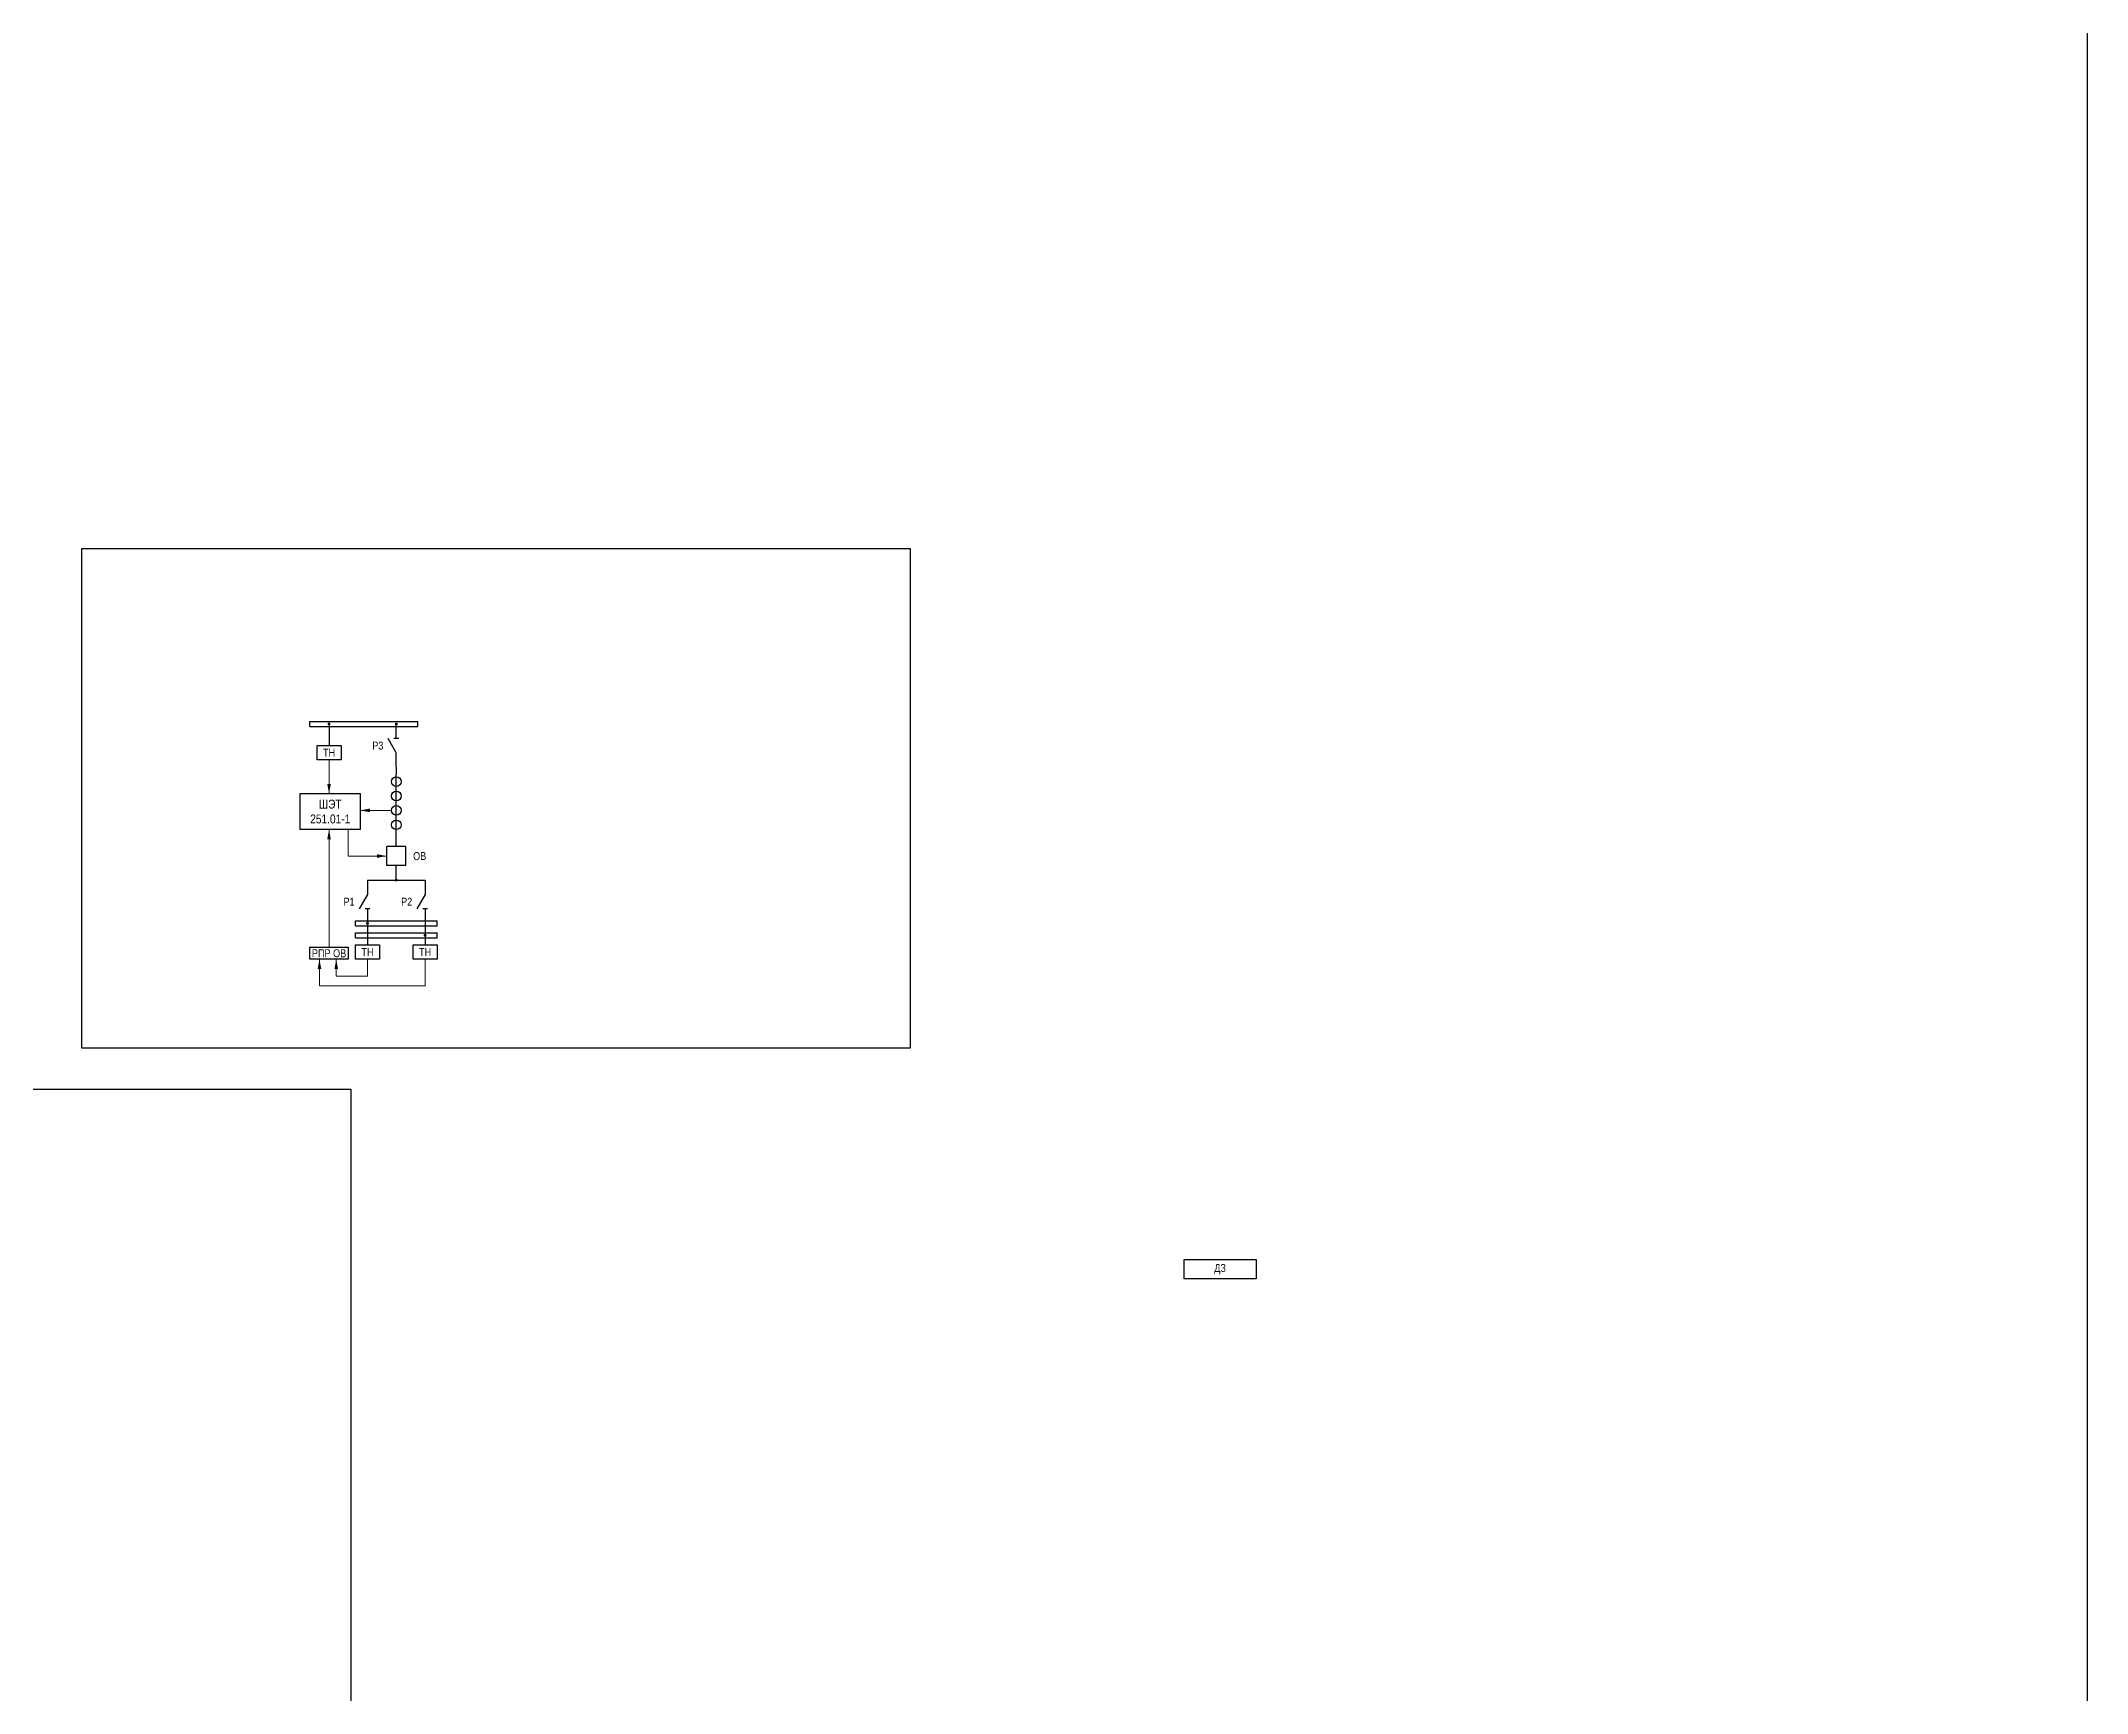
# Model space of a CAD drawing. Header units: millimetres. Extents: x 559 to 4268, y -3459 to 3336.
# Drawn here: x 1404 to 2256, y -502 to 185 of the extents above; entities that cross this region are included whole.
import ezdxf
from ezdxf.enums import TextEntityAlignment as Align

# ---------------------------------------------------------------- set-up
doc = ezdxf.new("R2010")
doc.units = ezdxf.units.MM
doc.layers.add('Основная', color=7, linetype='Continuous', lineweight=30)
doc.layers.add('Тонкая', color=7, linetype='Continuous', lineweight=18)
doc.styles.add('Narrow', font='ARIALN.TTF')
doc.styles.add('Вывод', font='tahoma.ttf', dxfattribs={"height": 2.5})
doc.styles.add('Компонент', font='ARIALN.TTF', dxfattribs={"height": 3.5})

# ---------------------------------------------------------------- blocks, each defined once
blk = doc.blocks.new('*U72')
at = {"color": 0, "linetype": 'ByBlock'}
for p, q in [((0, 0), (45, 0)), ((0, -2), (0, 0)), ((45, -2), (45, 0)), ((0, -2), (45, -2))]:
    blk.add_line(p, q, dxfattribs=at)
at = {"layer": 'Основная', "style": 'Компонент'}
blk.add_attdef('ОШ', text='', height=3.5, dxfattribs=at).set_placement((6, 4), align=Align.MIDDLE_CENTER)
blk = doc.blocks.new('*U51')
at = {"color": 0, "linetype": 'ByBlock'}
for p, q in [((0, 0), (-8, 0)), ((-8, -8), (-8, 0)), ((0, -8), (0, 0)), ((0, -8), (-8, -8))]:
    blk.add_line(p, q, dxfattribs=at)
at = {"layer": 'Основная', "style": 'Компонент'}
blk.add_attdef('ОУ', text='', height=3.5, dxfattribs=at).set_placement((-15, -3), align=Align.MIDDLE_CENTER)
blk = doc.blocks.new('*U18')
at = {"color": 0, "linetype": 'ByBlock'}
blk.add_line((0, 0), (6, 3.43), dxfattribs=at)
blk = doc.blocks.new('*U10')
at = {"color": 0}
blk.add_line((0, -1), (0, 1), dxfattribs=at)
blk = doc.blocks.new('*U50')
at = {"color": 0, "linetype": 'ByBlock'}
for p, q in [((0, 9), (0, 3)), ((0, -3), (0, -9))]:
    blk.add_line(p, q, dxfattribs=at)
at = {"color": 0, "linetype": 'ByBlock', "ltscale": 0.25, "xscale": -1, "rotation": 90}
for name, p in [('*U18', (0, 3)), ('*U10', (0, -3))]:
    blk.add_blockref(name, p, dxfattribs=at)
at = {"layer": 'Основная'}
for tag, height, style, p in [('ОУ', 3.5, 'Компонент', (-12, 0)), ('В2', 2.5, 'Вывод', (2, 7)), ('В1', 2.5, 'Вывод', (2, -7))]:
    blk.add_attdef(tag, text='', height=height, dxfattribs=dict(at, style=style)).set_placement(p, align=Align.MIDDLE_CENTER)
blk = doc.blocks.new('*U95')
at = {"linetype": 'ByBlock'}
blk.add_circle((0, 0), 2, dxfattribs=at)
at = {"layer": 'Основная', "color": 0, "linetype": 'ByBlock'}
blk.add_line((0, -3), (0, 3), dxfattribs=at)
at = {"layer": 'Основная', "linetype": 'ByBlock', "style": 'Компонент'}
blk.add_attdef('ОУ', text='', height=3.5, dxfattribs=at).set_placement((-6, 0), align=Align.MIDDLE_CENTER)
blk = doc.blocks.new('*U53')
at = {"color": 0, "linetype": 'ByBlock'}
for p, q in [((0, 3), (0, 9)), ((0, -9), (0, -3))]:
    blk.add_line(p, q, dxfattribs=at)
at = {"color": 0, "linetype": 'ByBlock', "ltscale": 0.25, "rotation": 89.99999999999999}
for name, p in [('*U18', (0, -3)), ('*U10', (0, 3))]:
    blk.add_blockref(name, p, dxfattribs=at)
at = {"layer": 'Основная'}
for tag, height, style, p in [('ОУ', 3.5, 'Компонент', (-12, 0)), ('В1', 2.5, 'Вывод', (2, 7)), ('В2', 2.5, 'Вывод', (2, -7))]:
    blk.add_attdef(tag, text='', height=height, dxfattribs=dict(at, style=style)).set_placement(p, align=Align.MIDDLE_CENTER)
blk = doc.blocks.new('*U52')
at = {"color": 0, "linetype": 'ByBlock'}
for p, q in [((0, 0), (34, 0)), ((0, -2), (0, 0)), ((34, -2), (34, 0)), ((0, -2), (34, -2))]:
    blk.add_line(p, q, dxfattribs=at)
at = {"layer": 'Основная', "style": 'Компонент'}
blk.add_attdef('ОШ', text='', height=3.5, dxfattribs=at).set_placement((6, 4), align=Align.MIDDLE_CENTER)

msp = doc.modelspace()

# ---------------------------------------------------------------- linework, layer by layer
at = {"layer": 'Основная'}
for points in [[(2256, 2424), (2256, -3459)], [(1524, -99), (1524, -108)], [(1552, -117), (1552, -120)], [(1552, -150), (1552, -144)], [(1552, -164), (1552, -158)], [(1540, -164), (1564, -164)], [(1540, -182), (1540, -191)], [(1564, -182), (1564, -191)]]:
    msp.add_lwpolyline(points, dxfattribs=at)
for points in [[(1421, -26), (1766, -26), (1766, -234), (1421, -234)], [(1519, -108), (1529, -108), (1529, -114), (1519, -114)], [(1512, -128), (1537, -128), (1537, -143), (1512, -143)], [(1516, -192), (1532, -192), (1532, -197), (1516, -197)], [(1535, -191), (1545, -191), (1545, -197), (1535, -197)], [(1559, -191), (1569, -191), (1569, -197), (1559, -197)], [(1880, -322), (1910, -322), (1910, -330), (1880, -330)]]:
    msp.add_lwpolyline(points, close=True, dxfattribs=at)
at = {"layer": 'Основная', "ltscale": 0.25, "const_width": 0.6}
for points in [[(1523.7, -99, 1), (1524.3, -99, 1)], [(1523.7, -99, 1), (1524.3, -99, 1)], [(1551.7, -99, 1), (1552.3, -99, 1)], [(1551.7, -164, 1), (1552.3, -164, 1)], [(1539.7, -182, 1), (1540.3, -182, 1)], [(1539.7, -182, 1), (1540.3, -182, 1)], [(1563.7, -187, 1), (1564.3, -187, 1)]]:
    msp.add_lwpolyline(points, format="xyb", close=True, dxfattribs=at)
at = {"layer": 'Основная', "color": 1}
msp.add_lwpolyline([(559, -251), (1533, -251), (1533, -1391), (559, -1391)], close=True, dxfattribs=at)
at = {"layer": 'Тонкая'}
for points in [[(1524, -114), (1524, -128)], [(1550, -135), (1537, -135)], [(1524, -143), (1524, -192)], [(1532, -143), (1532, -154), (1548, -154)], [(1520, -208), (1520, -197)], [(1527, -204), (1527, -197)], [(1540, -204), (1527, -204)], [(1540, -197), (1540, -204)], [(1564, -197), (1564, -208)], [(1520, -208), (1564, -208)]]:
    msp.add_lwpolyline(points, dxfattribs=at)
at = {"layer": 'Тонкая', "ltscale": 0.3}
for points in [[(1524, -128, 0, 1.5, 0), (1524, -124, 0, 0, 0)], [(1537, -135, 0, 1.5, 0), (1541, -135, 0, 0, 0)], [(1524, -143, 0, 1.5, 0), (1524, -147, 0, 0, 0)], [(1548, -154, 0, 1.5, 0), (1544, -154, 0, 0, 0)], [(1520, -197, 0, 1.5, 0), (1520, -201, 0, 0, 0)], [(1527, -197, 0, 1.5, 0), (1527, -201, 0, 0, 0)]]:
    msp.add_lwpolyline(points, format="xyseb", dxfattribs=at)

# ---------------------------------------------------------------- block references
at = {"layer": 'Основная', "ltscale": 0.25}
for name, p in [('*U72', (1516, -98)), ('*U53', (1552, -108)), ('*U95', (1552, -123)), ('*U95', (1552, -129)), ('*U95', (1552, -135)), ('*U95', (1552, -141)), ('*U51', (1556, -150)), ('*U50', (1540, -173)), ('*U50', (1564, -173)), ('*U52', (1535, -181)), ('*U52', (1535, -186))]:
    msp.add_blockref(name, p, dxfattribs=at)

# ---------------------------------------------------------------- texts
at = {"layer": 'Основная', "style": 'Narrow'}
for s, p in [('Р3', (1542, -108)), ('Р1', (1530, -173)), ('Р2', (1554, -173))]:
    msp.add_text(s, height=3.3, dxfattribs=at).set_placement(p, align=Align.MIDDLE_LEFT)
msp.add_text('ОВ', height=3.3, dxfattribs=at).set_placement((1564.46, -154), align=Align.MIDDLE_RIGHT)
at = {"layer": 'Основная', "attachment_point": 5, "style": 'Narrow'}
for s, insert, char_height, width in [('ТН', (1524, -111), 3.3, 10), ('ШЭТ 251.01-1', (1524.5, -135.5), 3.7, 25), ('РПР ОВ', (1524, -194.5), 3.3, 16), ('ТН', (1540, -194), 3.3, 10), ('ТН', (1564, -194), 3.3, 10), ('ДЗ', (1895, -326), 3.3, 30)]:
    msp.add_mtext(s, dxfattribs=dict(at, insert=insert, char_height=char_height, width=width))

doc.saveas('drawing.dxf')
